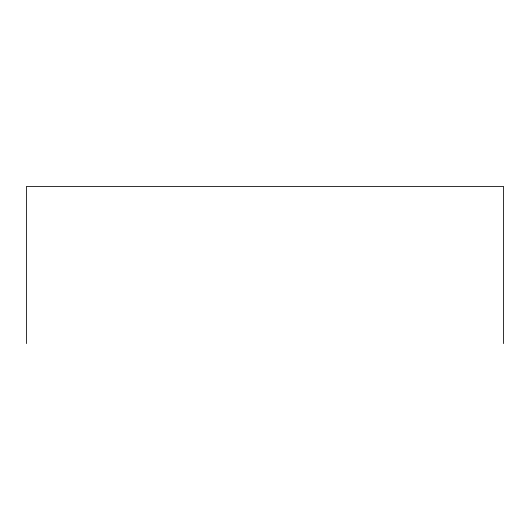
<?xml version="1.0" encoding="UTF-8"?>
<svg xmlns="http://www.w3.org/2000/svg" width="530" height="530" viewBox="0 0 530 530"><rect width="100%" height="100%" fill="white"/><g stroke="black" fill="none" stroke-linecap="round" stroke-linejoin="round"><path stroke-width="0.79" d="M503.5 343.586L503.5 186.414L26.5 186.414L26.5 343.586"/></g></svg>
